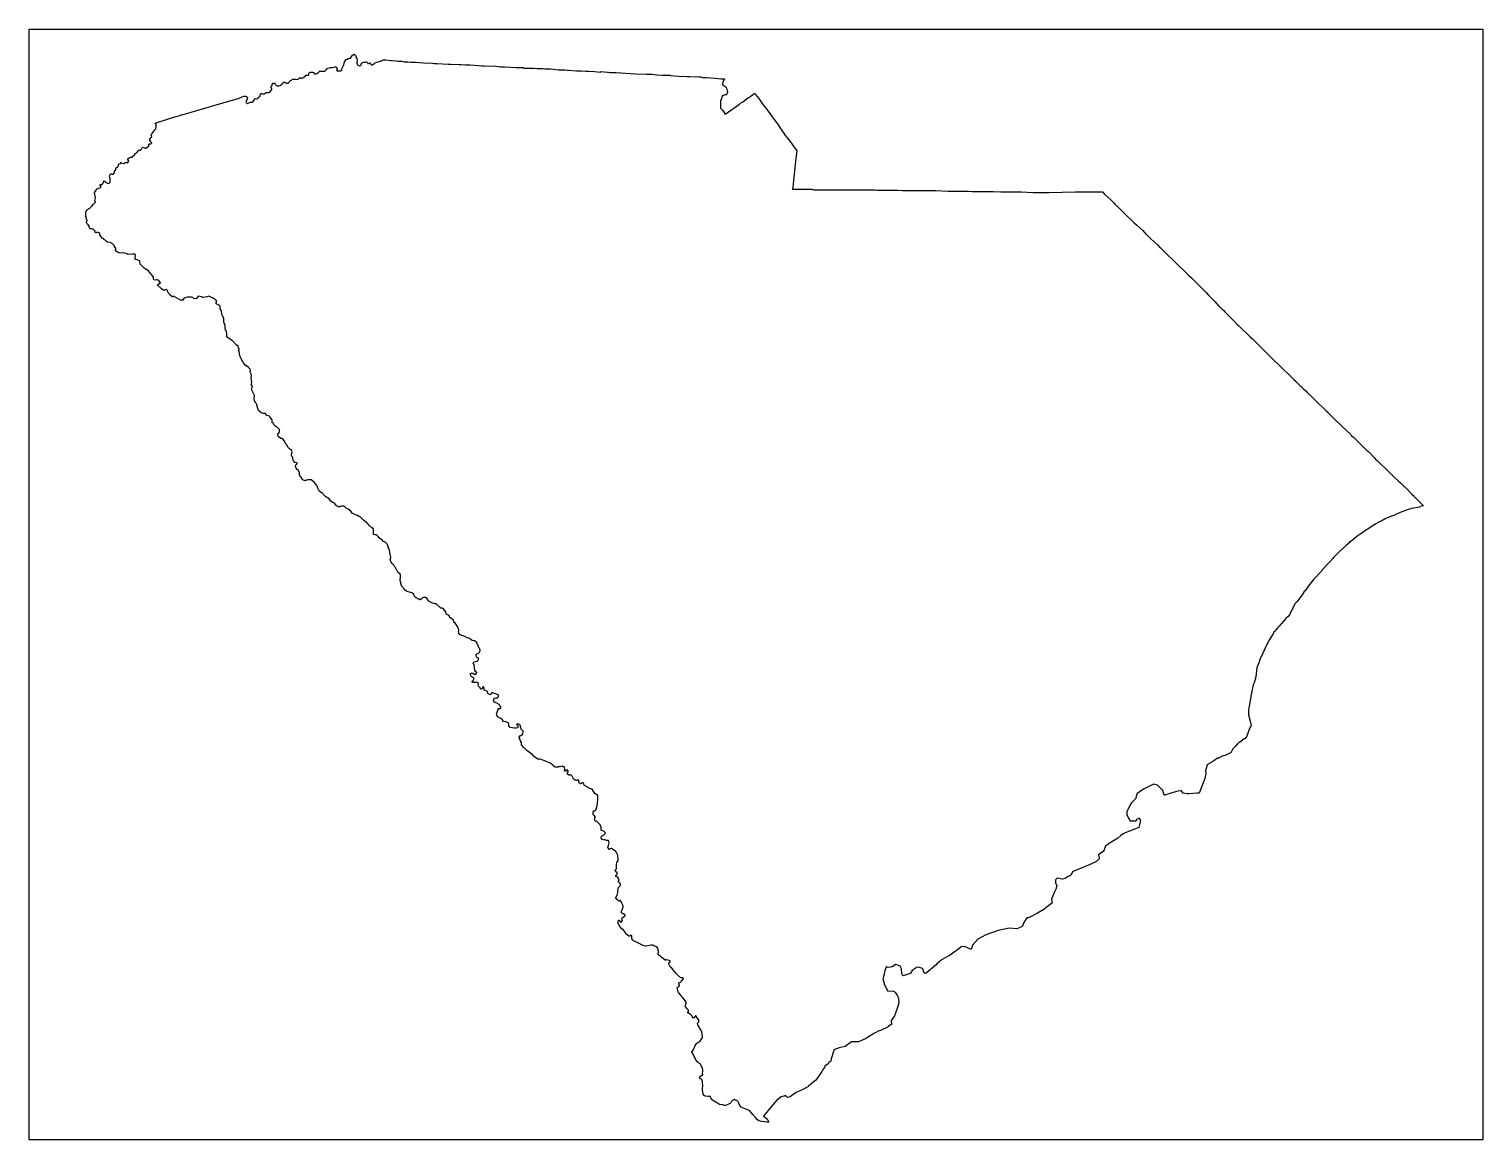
# Model space of a CAD drawing. Extents: x 0.1 to 10.9, y 0.1 to 8.4.
import ezdxf

# ---------------------------------------------------------------- set-up
doc = ezdxf.new("R2010")
doc.units = 0
doc.header["$MEASUREMENT"] = 0
doc.layers.add('STATE', color=7, linetype='CONTINUOUS')

# ---------------------------------------------------------------- blocks, each defined once
blk = doc.blocks.new('BLOCK_2')
at = {"layer": 'STATE'}
blk.add_lwpolyline([(0.093, 0.099), (0.093, 8.373), (10.92, 8.373), (10.92, 0.099), (0.093, 0.099)], dxfattribs=at)
at = {"layer": 'STATE', "color": 2}
for points in [[(1.247, 6.37), (1.247, 6.366), (1.24, 6.36), (1.24, 6.356), (1.24, 6.353), (1.237, 6.353), (1.223, 6.353), (1.22, 6.353), (1.17, 6.383), (1.163, 6.38), (1.16, 6.38), (1.14, 6.396), (1.133, 6.406), (1.127, 6.413), (1.123, 6.426), (1.12, 6.43), (1.113, 6.433), (1.097, 6.426), (1.09, 6.43), (1.077, 6.44), (1.053, 6.463), (1.053, 6.47), (1.073, 6.483), (1.073, 6.486), (1.07, 6.486), (1.06, 6.5), (1.057, 6.503), (1.053, 6.503), (1.043, 6.506), (1.04, 6.506), (1.033, 6.503), (1.023, 6.506), (1.02, 6.51), (1.02, 6.516), (1.02, 6.526), (1.007, 6.543), (1, 6.55), (0.98, 6.576), (0.973, 6.58), (0.967, 6.58), (0.95, 6.593), (0.947, 6.596), (0.92, 6.623), (0.917, 6.646), (0.89, 6.656), (0.887, 6.656), (0.883, 6.66), (0.883, 6.673), (0.887, 6.683), (0.887, 6.686), (0.887, 6.69), (0.883, 6.693), (0.88, 6.696), (0.873, 6.696), (0.867, 6.696), (0.83, 6.693), (0.823, 6.7), (0.8, 6.706), (0.78, 6.703), (0.767, 6.706), (0.763, 6.706), (0.76, 6.706), (0.76, 6.71), (0.757, 6.71), (0.743, 6.72), (0.737, 6.726), (0.74, 6.74), (0.74, 6.743), (0.733, 6.746), (0.727, 6.76), (0.713, 6.776), (0.697, 6.783), (0.677, 6.786), (0.667, 6.793), (0.66, 6.8), (0.653, 6.803), (0.65, 6.81), (0.643, 6.813), (0.637, 6.816), (0.62, 6.84), (0.62, 6.85), (0.613, 6.856), (0.603, 6.86), (0.593, 6.856), (0.587, 6.856), (0.583, 6.87), (0.583, 6.873), (0.577, 6.876), (0.57, 6.883), (0.567, 6.883), (0.56, 6.886), (0.557, 6.886), (0.55, 6.886), (0.547, 6.886), (0.543, 6.89), (0.543, 6.893), (0.543, 6.9), (0.54, 6.9), (0.54, 6.903), (0.54, 6.906), (0.537, 6.913), (0.53, 6.92), (0.527, 6.923), (0.523, 6.926), (0.52, 6.93), (0.52, 6.933), (0.52, 6.936), (0.523, 6.943), (0.527, 6.943), (0.527, 6.946), (0.527, 6.95), (0.52, 6.956), (0.52, 6.966), (0.52, 6.97), (0.517, 6.976), (0.517, 7.006), (0.517, 7.01), (0.523, 7.026), (0.547, 7.04), (0.56, 7.053), (0.57, 7.066), (0.587, 7.083), (0.583, 7.096), (0.587, 7.116), (0.58, 7.156), (0.6, 7.183), (0.62, 7.19), (0.627, 7.193), (0.627, 7.203), (0.623, 7.21), (0.623, 7.213), (0.623, 7.216), (0.627, 7.216), (0.63, 7.216), (0.633, 7.216), (0.637, 7.216), (0.64, 7.22), (0.647, 7.23), (0.65, 7.236), (0.65, 7.243), (0.66, 7.24), (0.663, 7.233), (0.68, 7.223), (0.69, 7.226), (0.697, 7.233), (0.697, 7.263), (0.693, 7.273), (0.697, 7.293), (0.703, 7.296), (0.71, 7.296), (0.713, 7.293), (0.717, 7.293), (0.723, 7.293), (0.723, 7.296), (0.727, 7.3), (0.73, 7.313), (0.733, 7.32), (0.74, 7.323), (0.74, 7.326), (0.74, 7.33), (0.74, 7.333), (0.74, 7.336), (0.743, 7.343), (0.75, 7.343), (0.753, 7.346), (0.76, 7.353), (0.76, 7.36), (0.76, 7.366), (0.763, 7.37), (0.773, 7.373), (0.78, 7.38), (0.78, 7.376), (0.797, 7.373), (0.8, 7.373), (0.813, 7.383), (0.82, 7.38), (0.827, 7.376), (0.837, 7.39), (0.83, 7.403), (0.833, 7.413), (0.837, 7.413), (0.843, 7.413), (0.847, 7.416), (0.85, 7.42), (0.857, 7.42), (0.86, 7.42), (0.867, 7.427), (0.88, 7.437), (0.88, 7.443), (0.883, 7.447), (0.89, 7.45), (0.893, 7.453), (0.9, 7.46), (0.907, 7.47), (0.913, 7.473), (0.92, 7.47), (0.927, 7.477), (0.933, 7.487), (0.937, 7.49), (0.943, 7.493), (0.957, 7.487), (0.963, 7.487), (0.983, 7.5), (0.987, 7.503), (0.983, 7.513), (0.987, 7.517), (0.99, 7.52), (0.997, 7.517), (1, 7.52), (1.003, 7.52), (1.007, 7.527), (1.003, 7.53), (1, 7.533), (0.993, 7.547), (0.993, 7.557), (0.997, 7.563), (1.007, 7.57), (1.003, 7.583), (1.007, 7.593), (1.023, 7.613), (1.03, 7.623), (1.037, 7.63), (1.04, 7.647), (1.04, 7.653), (1.04, 7.663), (1.033, 7.673), (1.14, 7.707), (1.18, 7.72), (1.217, 7.73), (1.233, 7.737), (1.24, 7.737), (1.257, 7.743), (1.47, 7.803), (1.65, 7.857), (1.693, 7.873), (1.697, 7.873), (1.703, 7.873), (1.71, 7.87), (1.713, 7.87), (1.72, 7.863), (1.717, 7.853), (1.717, 7.85), (1.713, 7.843), (1.71, 7.84), (1.71, 7.837), (1.71, 7.833), (1.707, 7.827), (1.713, 7.823), (1.717, 7.82), (1.72, 7.82), (1.73, 7.823), (1.743, 7.83), (1.757, 7.83), (1.763, 7.833), (1.77, 7.843), (1.77, 7.847), (1.773, 7.853), (1.78, 7.857), (1.79, 7.853), (1.797, 7.857), (1.8, 7.863), (1.813, 7.873), (1.813, 7.877), (1.813, 7.883), (1.817, 7.887), (1.82, 7.893), (1.827, 7.893), (1.833, 7.89), (1.843, 7.89), (1.86, 7.9), (1.867, 7.9), (1.873, 7.9), (1.877, 7.9), (1.88, 7.9), (1.887, 7.903), (1.897, 7.917), (1.897, 7.92), (1.9, 7.92), (1.9, 7.923), (1.9, 7.927), (1.897, 7.937), (1.893, 7.94), (1.893, 7.943), (1.897, 7.947), (1.9, 7.95), (1.903, 7.953), (1.903, 7.957), (1.903, 7.96), (1.907, 7.967), (1.91, 7.97), (1.917, 7.97), (1.92, 7.97), (1.923, 7.97), (1.927, 7.963), (1.93, 7.957), (1.933, 7.953), (1.94, 7.95), (1.953, 7.95), (1.963, 7.953), (1.973, 7.96), (1.977, 7.963), (1.977, 7.967), (1.983, 7.973), (1.99, 7.977), (1.997, 7.977), (2, 7.977), (2.003, 7.973), (2.007, 7.973), (2.01, 7.97), (2.017, 7.97), (2.023, 7.97), (2.027, 7.973), (2.03, 7.98), (2.04, 7.99), (2.047, 7.993), (2.053, 7.997), (2.057, 8), (2.063, 8), (2.077, 8), (2.087, 7.997), (2.097, 8), (2.107, 8.01), (2.11, 8.01), (2.12, 8.01), (2.123, 8.007), (2.127, 8.007), (2.14, 8.013), (2.143, 8.013), (2.143, 8.017), (2.147, 8.02), (2.15, 8.02), (2.153, 8.027), (2.157, 8.03), (2.163, 8.03), (2.167, 8.03), (2.173, 8.03), (2.177, 8.033), (2.177, 8.04), (2.177, 8.043), (2.18, 8.047), (2.183, 8.05), (2.19, 8.053), (2.197, 8.053), (2.207, 8.053), (2.213, 8.05), (2.213, 8.047), (2.217, 8.043), (2.22, 8.04), (2.227, 8.04), (2.23, 8.04), (2.233, 8.043), (2.237, 8.043), (2.243, 8.047), (2.25, 8.053), (2.253, 8.057), (2.257, 8.06), (2.277, 8.06), (2.29, 8.06), (2.297, 8.06), (2.307, 8.073), (2.313, 8.08), (2.32, 8.083), (2.337, 8.087), (2.347, 8.087), (2.353, 8.087), (2.37, 8.093), (2.38, 8.093), (2.383, 8.087), (2.387, 8.083), (2.387, 8.08), (2.387, 8.077), (2.383, 8.07), (2.387, 8.063), (2.393, 8.06), (2.4, 8.063), (2.41, 8.063), (2.413, 8.063), (2.42, 8.067), (2.423, 8.07), (2.423, 8.077), (2.43, 8.093), (2.437, 8.107), (2.443, 8.13), (2.453, 8.143), (2.457, 8.147), (2.47, 8.153), (2.487, 8.157), (2.503, 8.18), (2.507, 8.18), (2.51, 8.183), (2.51, 8.187), (2.513, 8.187), (2.513, 8.183), (2.517, 8.183), (2.527, 8.173), (2.527, 8.167), (2.533, 8.153), (2.537, 8.14), (2.537, 8.137), (2.537, 8.133), (2.533, 8.13), (2.533, 8.123), (2.533, 8.12), (2.537, 8.113), (2.54, 8.107), (2.55, 8.103), (2.553, 8.1), (2.557, 8.1), (2.563, 8.103), (2.567, 8.107), (2.567, 8.11), (2.57, 8.11), (2.57, 8.117), (2.57, 8.12), (2.573, 8.123), (2.587, 8.127), (2.59, 8.127), (2.597, 8.127), (2.607, 8.13), (2.613, 8.123), (2.617, 8.12), (2.617, 8.117), (2.62, 8.117), (2.63, 8.123), (2.637, 8.117), (2.637, 8.113), (2.643, 8.107), (2.65, 8.107), (2.66, 8.113), (2.663, 8.113), (2.663, 8.117), (2.667, 8.12), (2.667, 8.123), (2.67, 8.123), (2.683, 8.127), (2.71, 8.133), (2.713, 8.133), (2.723, 8.14), (2.733, 8.143), (2.75, 8.143), (2.787, 8.14), (2.797, 8.14), (2.827, 8.137), (2.84, 8.133), (2.85, 8.133), (2.86, 8.133), (2.87, 8.133), (2.887, 8.13), (2.913, 8.13), (2.933, 8.127), (2.95, 8.127), (2.97, 8.127), (3.03, 8.123), (3.097, 8.12), (3.11, 8.117), (3.13, 8.117), (3.217, 8.113), (3.233, 8.113), (3.297, 8.11), (3.3, 8.11), (3.31, 8.11), (3.343, 8.107), (3.367, 8.107), (3.377, 8.107), (3.467, 8.1), (3.48, 8.1), (3.57, 8.097), (3.603, 8.093), (3.62, 8.093), (3.633, 8.093), (3.72, 8.087), (3.773, 8.087), (3.78, 8.083), (3.787, 8.083), (3.797, 8.083), (3.84, 8.083), (3.85, 8.083), (3.877, 8.08), (3.887, 8.08), (3.893, 8.08), (3.92, 8.08), (3.933, 8.077), (3.967, 8.077), (3.977, 8.077), (4.037, 8.07), (4.083, 8.07), (4.103, 8.067), (4.113, 8.067), (4.17, 8.063), (4.187, 8.063), (4.207, 8.063), (4.24, 8.06), (4.243, 8.06), (4.26, 8.06), (4.303, 8.057), (4.35, 8.053), (4.35, 8.057), (4.4, 8.053), (4.407, 8.053), (4.417, 8.05), (4.433, 8.05), (4.44, 8.05), (4.45, 8.05), (4.453, 8.05), (4.457, 8.05), (4.463, 8.05), (4.61, 8.04), (4.69, 8.037), (4.707, 8.037), (4.717, 8.037), (4.733, 8.037), (4.767, 8.033), (4.81, 8.03), (4.817, 8.03), (4.867, 8.03), (4.87, 8.027), (4.93, 8.023), (4.993, 8.02), (5.013, 8.02), (5.08, 8.017), (5.097, 8.017), (5.107, 8.013), (5.13, 8.013), (5.133, 8.013), (5.137, 8.013), (5.17, 8.01), (5.203, 8.007), (5.247, 8.003), (5.273, 8.003), (5.273, 8), (5.27, 7.997), (5.267, 7.99), (5.263, 7.987), (5.257, 7.963), (5.257, 7.96), (5.257, 7.957), (5.26, 7.957), (5.283, 7.943), (5.287, 7.933), (5.293, 7.913), (5.297, 7.903), (5.293, 7.9), (5.293, 7.897), (5.29, 7.89), (5.287, 7.887), (5.287, 7.883), (5.28, 7.883), (5.277, 7.883), (5.27, 7.88), (5.267, 7.88), (5.263, 7.877), (5.26, 7.877), (5.253, 7.87), (5.253, 7.863), (5.247, 7.847), (5.243, 7.843), (5.243, 7.82), (5.243, 7.813), (5.243, 7.81), (5.243, 7.783), (5.247, 7.78), (5.26, 7.767), (5.277, 7.74), (5.383, 7.813), (5.393, 7.823), (5.407, 7.83), (5.447, 7.86), (5.46, 7.867), (5.463, 7.87), (5.467, 7.873), (5.47, 7.877), (5.497, 7.897), (5.503, 7.887), (5.527, 7.857), (5.553, 7.82), (5.57, 7.797), (5.597, 7.763), (5.627, 7.72), (5.643, 7.7), (5.667, 7.667), (5.69, 7.633), (5.727, 7.577), (5.76, 7.537), (5.797, 7.487), (5.81, 7.47), (5.81, 7.467), (5.807, 7.43), (5.8, 7.386), (5.783, 7.223), (5.783, 7.216), (5.783, 7.213), (5.78, 7.203), (5.78, 7.19), (5.777, 7.18), (5.82, 7.18), (5.83, 7.18), (5.923, 7.18), (5.937, 7.176), (5.94, 7.176), (5.99, 7.176), (5.993, 7.176), (6.013, 7.176), (6.017, 7.176), (6.037, 7.176), (6.053, 7.176), (6.09, 7.176), (6.093, 7.176), (6.13, 7.176), (6.14, 7.176), (6.203, 7.176), (6.263, 7.176), (6.337, 7.176), (6.39, 7.176), (6.407, 7.173), (6.417, 7.173), (6.42, 7.173), (6.453, 7.173), (6.46, 7.173), (6.49, 7.173), (6.497, 7.173), (6.503, 7.173), (6.523, 7.173), (6.543, 7.173), (6.557, 7.173), (6.56, 7.173), (6.597, 7.17), (6.7, 7.17), (6.72, 7.17), (6.76, 7.17), (6.793, 7.17), (6.817, 7.17), (6.837, 7.17), (6.847, 7.17), (6.937, 7.166), (6.947, 7.166), (7.027, 7.166), (7.03, 7.166), (7.08, 7.166), (7.09, 7.166), (7.113, 7.163), (7.127, 7.163), (7.15, 7.163), (7.167, 7.163), (7.217, 7.163), (7.26, 7.163), (7.27, 7.163), (7.273, 7.163), (7.33, 7.16), (7.347, 7.16), (7.363, 7.16), (7.393, 7.16), (7.403, 7.16), (7.417, 7.16), (7.433, 7.16), (7.45, 7.16), (7.483, 7.16), (7.57, 7.156), (7.643, 7.156), (7.647, 7.156), (7.687, 7.156), (7.887, 7.16), (7.907, 7.16), (7.943, 7.16), (7.947, 7.16), (7.987, 7.16), (8.013, 7.16), (8.057, 7.16), (8.06, 7.16), (8.063, 7.16), (8.087, 7.16), (8.1, 7.146), (8.123, 7.123), (8.153, 7.096), (8.173, 7.076), (8.18, 7.07), (8.2, 7.05), (8.223, 7.026), (8.25, 7), (8.323, 6.93), (8.34, 6.916), (8.387, 6.873), (8.41, 6.846), (8.413, 6.846), (8.443, 6.816), (8.473, 6.786), (8.497, 6.766), (8.513, 6.746), (8.52, 6.743), (8.533, 6.73), (8.537, 6.726), (8.557, 6.706), (8.623, 6.643), (8.733, 6.536), (8.75, 6.52), (8.807, 6.463), (8.82, 6.45), (8.823, 6.446), (8.837, 6.433), (8.857, 6.413), (8.86, 6.41), (8.877, 6.39), (8.9, 6.366), (8.923, 6.343), (8.953, 6.31), (8.977, 6.286), (8.99, 6.276), (8.997, 6.266), (9.007, 6.256), (9.043, 6.223), (9.05, 6.216), (9.08, 6.186), (9.083, 6.18), (9.1, 6.166), (9.103, 6.163), (9.183, 6.083), (9.203, 6.066), (9.273, 5.996), (9.353, 5.916), (9.413, 5.86), (9.423, 5.85), (9.49, 5.786), (9.513, 5.763), (9.527, 5.75), (9.53, 5.746), (9.56, 5.716), (9.573, 5.706), (9.58, 5.696), (9.587, 5.69), (9.603, 5.676), (9.61, 5.666), (9.65, 5.63), (9.683, 5.596), (9.693, 5.586), (9.733, 5.55), (9.753, 5.53), (9.767, 5.516), (9.77, 5.513), (9.773, 5.51), (9.81, 5.473), (9.87, 5.416), (9.903, 5.383), (9.933, 5.356), (9.94, 5.346), (9.957, 5.333), (9.993, 5.296), (10.053, 5.236), (10.067, 5.226), (10.113, 5.179), (10.117, 5.176), (10.117, 5.173), (10.133, 5.159), (10.22, 5.076), (10.24, 5.056), (10.243, 5.053), (10.247, 5.049), (10.29, 5.009), (10.307, 4.993), (10.32, 4.979), (10.367, 4.933), (10.37, 4.929), (10.38, 4.919), (10.393, 4.906), (10.407, 4.893), (10.41, 4.889), (10.44, 4.859), (10.477, 4.823), (10.453, 4.816), (10.45, 4.813), (10.387, 4.803), (10.38, 4.799), (10.357, 4.793), (10.35, 4.789), (10.303, 4.773), (10.277, 4.759), (10.267, 4.756), (10.207, 4.733), (10.203, 4.729), (10.193, 4.726), (10.163, 4.709), (10.15, 4.703), (10.123, 4.689), (10.12, 4.689), (10.12, 4.686), (10.117, 4.683), (10.113, 4.683), (10.103, 4.676), (10.077, 4.659), (10.073, 4.656), (10.063, 4.649), (10.053, 4.643), (10.003, 4.609), (10, 4.606), (9.993, 4.603), (9.977, 4.589), (9.957, 4.573), (9.953, 4.569), (9.93, 4.553), (9.923, 4.546), (9.917, 4.543), (9.917, 4.539), (9.9, 4.523), (9.853, 4.483), (9.833, 4.463), (9.82, 4.449), (9.817, 4.446), (9.81, 4.439), (9.807, 4.436), (9.803, 4.429), (9.78, 4.406), (9.757, 4.383), (9.727, 4.349), (9.723, 4.346), (9.72, 4.339), (9.707, 4.326), (9.67, 4.286), (9.663, 4.279), (9.66, 4.276), (9.62, 4.226), (9.617, 4.219), (9.597, 4.189), (9.59, 4.183), (9.573, 4.159), (9.533, 4.106), (9.52, 4.093), (9.48, 4.009), (9.467, 3.996), (9.453, 3.986), (9.453, 3.983), (9.403, 3.926), (9.393, 3.916), (9.367, 3.886), (9.363, 3.883), (9.357, 3.869), (9.347, 3.853), (9.33, 3.826), (9.313, 3.793), (9.26, 3.683), (9.257, 3.669), (9.257, 3.666), (9.237, 3.616), (9.23, 3.549), (9.217, 3.503), (9.213, 3.499), (9.21, 3.489), (9.197, 3.429), (9.177, 3.316), (9.173, 3.306), (9.173, 3.266), (9.187, 3.219), (9.193, 3.189), (9.18, 3.156), (9.167, 3.122), (9.163, 3.106), (9.147, 3.086), (9.143, 3.086), (9.107, 3.059), (9.103, 3.059), (9.093, 3.049), (9.077, 3.032), (9.057, 3.012), (9.043, 2.982), (9.04, 2.982), (8.997, 2.962), (8.983, 2.959), (8.95, 2.942), (8.947, 2.942), (8.943, 2.942), (8.917, 2.922), (8.893, 2.909), (8.89, 2.906), (8.867, 2.892), (8.853, 2.849), (8.857, 2.829), (8.85, 2.792), (8.823, 2.726), (8.807, 2.682), (8.79, 2.682), (8.73, 2.676), (8.717, 2.676), (8.69, 2.682), (8.687, 2.682), (8.673, 2.702), (8.667, 2.699), (8.647, 2.696), (8.597, 2.682), (8.55, 2.666), (8.547, 2.666), (8.537, 2.702), (8.497, 2.742), (8.467, 2.749), (8.453, 2.742), (8.393, 2.712), (8.343, 2.676), (8.343, 2.672), (8.333, 2.639), (8.303, 2.609), (8.29, 2.589), (8.267, 2.542), (8.267, 2.522), (8.28, 2.496), (8.293, 2.476), (8.337, 2.476), (8.343, 2.489), (8.36, 2.496), (8.363, 2.496), (8.363, 2.492), (8.37, 2.476), (8.363, 2.446), (8.357, 2.426), (8.333, 2.416), (8.243, 2.382), (8.243, 2.379), (8.24, 2.379), (8.223, 2.366), (8.2, 2.346), (8.193, 2.342), (8.19, 2.339), (8.17, 2.326), (8.137, 2.306), (8.11, 2.286), (8.107, 2.282), (8.107, 2.276), (8.103, 2.272), (8.1, 2.259), (8.093, 2.246), (8.057, 2.222), (8.06, 2.209), (8.063, 2.199), (8.063, 2.192), (8.043, 2.172), (7.983, 2.146), (7.91, 2.116), (7.867, 2.099), (7.863, 2.096), (7.863, 2.092), (7.85, 2.072), (7.843, 2.066), (7.827, 2.059), (7.817, 2.052), (7.807, 2.046), (7.79, 2.042), (7.787, 2.042), (7.75, 2.049), (7.737, 2.036), (7.737, 2.026), (7.737, 2.019), (7.737, 2.016), (7.74, 2.009), (7.747, 1.992), (7.747, 1.989), (7.743, 1.976), (7.743, 1.972), (7.74, 1.966), (7.73, 1.946), (7.717, 1.916), (7.707, 1.892), (7.707, 1.889), (7.71, 1.876), (7.713, 1.866), (7.707, 1.859), (7.697, 1.852), (7.65, 1.816), (7.603, 1.789), (7.537, 1.752), (7.523, 1.752), (7.5, 1.719), (7.497, 1.709), (7.497, 1.706), (7.49, 1.692), (7.473, 1.682), (7.45, 1.672), (7.393, 1.676), (7.31, 1.659), (7.217, 1.626), (7.163, 1.596), (7.16, 1.596), (7.12, 1.549), (7.12, 1.546), (7.11, 1.516), (7.077, 1.532), (7.063, 1.536), (7.04, 1.539), (6.953, 1.476), (6.947, 1.472), (6.887, 1.439), (6.88, 1.432), (6.857, 1.412), (6.85, 1.406), (6.773, 1.342), (6.76, 1.342), (6.75, 1.372), (6.747, 1.376), (6.723, 1.382), (6.707, 1.386), (6.67, 1.362), (6.657, 1.342), (6.647, 1.336), (6.603, 1.322), (6.597, 1.326), (6.593, 1.336), (6.59, 1.372), (6.587, 1.379), (6.58, 1.392), (6.547, 1.406), (6.52, 1.389), (6.49, 1.382), (6.477, 1.389), (6.467, 1.359), (6.46, 1.339), (6.46, 1.332), (6.45, 1.299), (6.46, 1.266), (6.46, 1.262), (6.487, 1.209), (6.533, 1.206), (6.54, 1.199), (6.557, 1.176), (6.56, 1.172), (6.567, 1.152), (6.57, 1.119), (6.56, 1.086), (6.537, 1.022), (6.513, 0.989), (6.513, 0.975)], [(6.513, 0.975), (6.517, 0.962), (6.493, 0.946), (6.49, 0.942), (6.433, 0.915), (6.423, 0.912), (6.42, 0.909), (6.417, 0.909), (6.4, 0.899), (6.383, 0.892), (6.337, 0.862), (6.323, 0.852), (6.293, 0.839), (6.27, 0.829), (6.247, 0.829), (6.227, 0.829), (6.217, 0.829), (6.17, 0.795), (6.127, 0.785), (6.087, 0.769), (6.087, 0.765), (6.067, 0.702), (6.063, 0.685), (6.05, 0.675), (6.043, 0.665), (6.02, 0.649), (6.02, 0.645), (6.017, 0.639), (6.007, 0.625), (5.997, 0.609), (5.96, 0.555), (5.953, 0.545), (5.933, 0.529), (5.897, 0.499), (5.893, 0.495), (5.85, 0.472), (5.807, 0.452), (5.773, 0.429), (5.76, 0.419), (5.74, 0.415), (5.727, 0.429), (5.72, 0.425), (5.713, 0.425), (5.693, 0.419), (5.66, 0.392), (5.62, 0.345), (5.563, 0.275), (5.59, 0.255), (5.603, 0.232), (5.59, 0.232), (5.55, 0.235), (5.537, 0.239), (5.527, 0.242), (5.517, 0.249), (5.503, 0.265), (5.483, 0.289), (5.46, 0.315), (5.447, 0.322), (5.43, 0.329), (5.407, 0.339), (5.397, 0.342), (5.387, 0.355), (5.38, 0.372), (5.373, 0.382), (5.363, 0.392), (5.357, 0.395), (5.35, 0.395), (5.347, 0.399), (5.337, 0.395), (5.327, 0.389), (5.32, 0.375), (5.317, 0.372), (5.293, 0.359), (5.28, 0.355), (5.273, 0.355), (5.26, 0.359), (5.257, 0.359), (5.253, 0.359), (5.237, 0.362), (5.233, 0.362), (5.233, 0.365), (5.227, 0.369), (5.22, 0.372), (5.183, 0.395), (5.177, 0.402), (5.173, 0.405), (5.17, 0.412), (5.167, 0.422), (5.163, 0.422), (5.15, 0.422), (5.127, 0.425), (5.12, 0.429), (5.113, 0.439), (5.107, 0.472), (5.107, 0.479), (5.107, 0.482), (5.107, 0.485), (5.11, 0.499), (5.11, 0.505), (5.107, 0.529), (5.107, 0.532), (5.103, 0.549), (5.1, 0.552), (5.09, 0.555), (5.087, 0.559), (5.087, 0.562), (5.09, 0.569), (5.097, 0.575), (5.103, 0.582), (5.11, 0.582), (5.11, 0.589), (5.107, 0.592), (5.107, 0.599), (5.11, 0.609), (5.11, 0.619), (5.107, 0.625), (5.107, 0.632), (5.1, 0.649), (5.09, 0.665), (5.073, 0.675), (5.073, 0.679), (5.057, 0.699), (5.053, 0.709), (5.05, 0.712), (5.047, 0.719), (5.04, 0.732), (5.037, 0.739), (5.033, 0.742), (5.033, 0.745), (5.03, 0.749), (5.03, 0.755), (5.03, 0.759), (5.033, 0.759), (5.047, 0.782), (5.053, 0.802), (5.067, 0.819), (5.073, 0.825), (5.083, 0.829), (5.09, 0.835), (5.103, 0.855), (5.107, 0.862), (5.107, 0.865), (5.107, 0.869), (5.103, 0.905), (5.1, 0.912), (5.1, 0.915), (5.097, 0.915), (5.087, 0.935), (5.073, 0.955), (5.07, 0.965), (5.07, 0.969), (5.08, 0.979), (5.08, 0.992), (5.08, 0.996), (5.077, 0.999), (5.063, 1.016), (5.06, 1.019), (5.06, 1.022), (5.057, 1.022), (5.05, 1.016), (5.047, 1.012), (5.047, 1.009), (5.043, 1.009), (5.04, 1.009), (5.037, 1.009), (5.033, 1.009), (5.033, 1.012), (5.033, 1.016), (5.033, 1.019), (5.027, 1.025), (5.02, 1.032), (5, 1.046), (5, 1.049), (5, 1.052), (5.003, 1.056), (5.003, 1.059), (5.003, 1.062), (5.003, 1.066), (4.993, 1.076), (4.987, 1.086), (4.98, 1.092), (4.98, 1.096), (4.983, 1.106), (4.987, 1.122), (4.98, 1.136), (4.96, 1.162), (4.95, 1.172), (4.943, 1.182), (4.927, 1.202), (4.92, 1.232), (4.923, 1.236), (4.93, 1.239), (4.933, 1.242), (4.937, 1.246), (4.937, 1.249), (4.937, 1.252), (4.933, 1.256), (4.933, 1.259), (4.933, 1.262), (4.933, 1.266), (4.933, 1.269), (4.937, 1.272), (4.943, 1.272), (4.953, 1.282), (4.967, 1.299), (4.967, 1.302), (4.963, 1.306), (4.96, 1.306), (4.953, 1.306), (4.95, 1.306), (4.94, 1.312), (4.913, 1.339), (4.88, 1.379), (4.867, 1.389), (4.857, 1.409), (4.857, 1.416), (4.857, 1.419), (4.86, 1.422), (4.867, 1.422), (4.867, 1.429), (4.867, 1.432), (4.86, 1.436), (4.843, 1.439), (4.837, 1.439), (4.833, 1.436), (4.83, 1.439), (4.827, 1.439), (4.807, 1.456), (4.797, 1.466), (4.783, 1.476), (4.777, 1.479), (4.777, 1.482), (4.777, 1.489), (4.78, 1.496), (4.78, 1.502), (4.78, 1.506), (4.773, 1.529), (4.767, 1.536), (4.753, 1.542), (4.75, 1.542), (4.743, 1.546), (4.737, 1.549), (4.733, 1.549), (4.73, 1.549), (4.727, 1.549), (4.723, 1.549), (4.71, 1.546), (4.687, 1.542), (4.683, 1.542), (4.667, 1.546), (4.627, 1.566), (4.607, 1.576), (4.587, 1.586), (4.583, 1.602), (4.583, 1.619), (4.58, 1.622), (4.577, 1.622), (4.573, 1.622), (4.567, 1.616), (4.56, 1.616), (4.557, 1.619), (4.54, 1.632), (4.53, 1.649), (4.523, 1.659), (4.507, 1.672), (4.493, 1.689), (4.48, 1.712), (4.48, 1.716), (4.477, 1.716), (4.477, 1.719), (4.48, 1.729), (4.483, 1.732), (4.483, 1.736), (4.487, 1.736), (4.49, 1.736), (4.493, 1.726), (4.497, 1.722), (4.503, 1.722), (4.513, 1.732), (4.513, 1.736), (4.51, 1.739), (4.507, 1.749), (4.51, 1.752), (4.53, 1.766), (4.533, 1.772), (4.53, 1.776), (4.52, 1.782), (4.513, 1.786), (4.507, 1.786), (4.503, 1.796), (4.503, 1.799), (4.51, 1.812), (4.517, 1.836), (4.517, 1.842), (4.507, 1.862), (4.5, 1.879), (4.5, 1.882), (4.497, 1.882), (4.497, 1.879), (4.493, 1.879), (4.493, 1.876), (4.49, 1.876), (4.483, 1.879), (4.463, 1.896), (4.46, 1.899), (4.473, 1.922), (4.477, 1.942), (4.48, 1.976), (4.493, 1.989), (4.493, 1.992), (4.497, 1.996), (4.497, 2.002), (4.497, 2.006), (4.497, 2.009), (4.493, 2.012), (4.49, 2.012), (4.49, 2.016), (4.487, 2.016), (4.483, 2.019), (4.483, 2.022), (4.483, 2.026), (4.483, 2.029), (4.487, 2.036), (4.483, 2.042), (4.483, 2.049), (4.477, 2.056), (4.473, 2.059), (4.467, 2.062), (4.463, 2.062), (4.463, 2.066), (4.463, 2.069), (4.463, 2.072), (4.467, 2.072), (4.467, 2.076), (4.47, 2.076), (4.473, 2.079), (4.473, 2.082), (4.473, 2.086), (4.473, 2.089), (4.473, 2.092), (4.467, 2.092), (4.463, 2.096), (4.46, 2.099), (4.46, 2.102), (4.457, 2.106), (4.46, 2.112), (4.467, 2.119), (4.467, 2.129), (4.467, 2.146), (4.47, 2.169), (4.477, 2.176), (4.48, 2.182), (4.48, 2.189), (4.477, 2.219), (4.473, 2.229), (4.463, 2.246), (4.43, 2.269), (4.427, 2.269), (4.417, 2.266), (4.413, 2.262), (4.41, 2.262), (4.407, 2.266), (4.403, 2.279), (4.407, 2.292), (4.413, 2.312), (4.41, 2.322), (4.41, 2.326), (4.407, 2.326), (4.407, 2.329), (4.393, 2.329), (4.377, 2.336), (4.373, 2.332), (4.36, 2.336), (4.353, 2.346), (4.357, 2.362), (4.37, 2.369), (4.383, 2.382), (4.387, 2.386), (4.38, 2.392), (4.377, 2.396), (4.353, 2.406), (4.353, 2.426), (4.347, 2.446), (4.32, 2.472), (4.31, 2.472), (4.307, 2.479), (4.307, 2.482), (4.303, 2.489), (4.31, 2.502), (4.31, 2.506), (4.303, 2.512), (4.297, 2.519), (4.293, 2.526), (4.293, 2.532), (4.293, 2.536), (4.293, 2.539), (4.293, 2.542), (4.297, 2.546), (4.297, 2.549), (4.3, 2.549), (4.303, 2.549), (4.307, 2.549), (4.31, 2.552), (4.313, 2.556), (4.323, 2.589), (4.33, 2.629), (4.33, 2.632), (4.33, 2.636), (4.33, 2.662), (4.327, 2.666), (4.307, 2.679), (4.287, 2.712), (4.283, 2.712), (4.27, 2.716), (4.23, 2.739), (4.227, 2.742), (4.223, 2.756), (4.22, 2.759), (4.213, 2.759), (4.207, 2.756), (4.203, 2.752), (4.2, 2.752), (4.193, 2.756), (4.19, 2.759), (4.187, 2.762), (4.187, 2.766), (4.187, 2.772), (4.187, 2.776), (4.187, 2.779), (4.183, 2.779), (4.183, 2.782), (4.18, 2.782), (4.177, 2.779), (4.17, 2.776), (4.167, 2.776), (4.16, 2.779), (4.147, 2.789), (4.143, 2.799), (4.137, 2.809), (4.127, 2.819), (4.12, 2.819), (4.117, 2.816), (4.113, 2.816), (4.103, 2.822), (4.103, 2.826), (4.1, 2.829), (4.103, 2.832), (4.103, 2.836), (4.107, 2.839), (4.107, 2.846), (4.103, 2.852), (4.1, 2.856), (4.093, 2.852), (4.087, 2.846), (4.083, 2.846), (4.08, 2.849), (4.08, 2.856), (4.083, 2.859), (4.083, 2.866), (4.08, 2.876), (4.077, 2.879), (4.073, 2.879), (4.07, 2.879), (4.063, 2.882), (4.043, 2.879), (4.033, 2.879), (4.03, 2.876), (4.023, 2.876), (4.017, 2.876), (4.013, 2.876), (4.01, 2.876), (4.007, 2.879), (4.003, 2.879), (4.003, 2.882), (3.99, 2.892), (3.983, 2.899), (3.98, 2.899), (3.98, 2.902), (3.973, 2.906), (3.927, 2.926), (3.9, 2.936), (3.893, 2.936), (3.887, 2.932), (3.883, 2.936), (3.857, 2.952), (3.853, 2.956), (3.85, 2.959), (3.843, 2.969), (3.84, 2.969), (3.8, 2.999), (3.787, 3.012), (3.777, 3.022), (3.76, 3.042), (3.76, 3.046), (3.76, 3.059), (3.753, 3.072), (3.743, 3.096), (3.743, 3.099), (3.753, 3.112), (3.757, 3.112), (3.763, 3.116), (3.767, 3.116), (3.773, 3.139), (3.773, 3.146), (3.767, 3.149), (3.763, 3.153), (3.76, 3.153), (3.753, 3.176), (3.753, 3.183), (3.75, 3.186), (3.75, 3.189), (3.743, 3.193), (3.74, 3.196), (3.73, 3.199), (3.727, 3.196), (3.723, 3.193), (3.727, 3.189), (3.733, 3.183), (3.733, 3.172), (3.73, 3.169), (3.717, 3.166), (3.707, 3.166), (3.673, 3.172), (3.67, 3.176), (3.667, 3.179), (3.667, 3.193), (3.663, 3.203), (3.66, 3.206), (3.643, 3.213), (3.627, 3.216), (3.62, 3.229), (3.607, 3.239), (3.6, 3.243), (3.587, 3.249), (3.577, 3.263), (3.573, 3.273), (3.587, 3.306), (3.587, 3.313), (3.597, 3.313), (3.603, 3.313), (3.607, 3.319), (3.607, 3.326), (3.6, 3.333), (3.597, 3.339), (3.593, 3.343), (3.577, 3.353), (3.557, 3.359), (3.557, 3.363), (3.557, 3.366), (3.553, 3.366), (3.553, 3.369), (3.557, 3.389), (3.567, 3.393), (3.577, 3.393), (3.583, 3.393), (3.59, 3.403), (3.59, 3.406), (3.587, 3.413), (3.58, 3.416), (3.573, 3.419), (3.547, 3.429), (3.543, 3.429), (3.54, 3.429), (3.527, 3.413), (3.51, 3.423), (3.507, 3.439), (3.497, 3.443), (3.483, 3.449), (3.483, 3.453), (3.483, 3.456), (3.483, 3.466), (3.48, 3.469), (3.477, 3.473), (3.473, 3.473), (3.47, 3.469), (3.47, 3.463), (3.463, 3.456), (3.46, 3.456), (3.457, 3.456), (3.457, 3.459), (3.453, 3.466), (3.45, 3.469), (3.44, 3.479), (3.437, 3.483), (3.44, 3.499), (3.43, 3.506), (3.427, 3.509), (3.417, 3.506), (3.41, 3.506), (3.4, 3.506), (3.397, 3.509), (3.393, 3.509), (3.393, 3.516), (3.4, 3.519), (3.403, 3.526), (3.407, 3.536), (3.393, 3.546), (3.383, 3.556), (3.38, 3.566), (3.38, 3.573), (3.383, 3.573), (3.387, 3.576), (3.397, 3.576), (3.407, 3.569), (3.413, 3.566), (3.423, 3.573), (3.423, 3.576), (3.427, 3.579), (3.427, 3.583), (3.42, 3.586), (3.413, 3.596), (3.407, 3.639), (3.4, 3.649), (3.403, 3.656), (3.407, 3.659), (3.417, 3.663), (3.43, 3.666), (3.437, 3.673), (3.44, 3.679), (3.44, 3.686), (3.437, 3.689), (3.427, 3.693), (3.423, 3.703), (3.423, 3.713), (3.427, 3.719), (3.437, 3.723), (3.443, 3.726), (3.447, 3.729), (3.447, 3.733), (3.45, 3.736), (3.45, 3.739), (3.453, 3.739), (3.453, 3.746), (3.453, 3.749), (3.45, 3.749), (3.45, 3.756), (3.447, 3.759), (3.437, 3.776), (3.437, 3.779), (3.43, 3.796), (3.427, 3.796), (3.427, 3.803), (3.42, 3.809), (3.41, 3.816), (3.393, 3.819), (3.383, 3.826), (3.367, 3.836), (3.357, 3.839), (3.347, 3.843), (3.34, 3.849), (3.327, 3.853), (3.313, 3.856), (3.31, 3.859), (3.3, 3.863), (3.293, 3.873), (3.29, 3.883), (3.293, 3.893), (3.293, 3.899), (3.29, 3.906), (3.283, 3.923), (3.27, 3.946), (3.263, 3.953), (3.26, 3.953), (3.257, 3.953), (3.257, 3.956), (3.253, 3.973), (3.25, 3.976), (3.247, 3.976), (3.233, 3.986), (3.223, 3.993), (3.223, 3.999), (3.213, 4.009), (3.203, 4.013), (3.2, 4.019), (3.197, 4.033), (3.177, 4.056), (3.173, 4.059), (3.16, 4.059), (3.157, 4.063), (3.153, 4.066), (3.13, 4.086), (3.123, 4.093), (3.117, 4.093), (3.093, 4.099), (3.077, 4.106), (3.073, 4.109), (3.07, 4.113), (3.053, 4.136), (3.047, 4.139), (3.033, 4.139), (3.03, 4.139), (3.023, 4.136), (3.013, 4.126), (3.01, 4.126), (3.007, 4.126), (3.007, 4.123), (3.003, 4.123), (3, 4.126), (2.997, 4.126), (2.993, 4.126), (2.977, 4.136), (2.963, 4.146), (2.96, 4.153), (2.957, 4.166), (2.95, 4.169), (2.943, 4.173), (2.937, 4.176), (2.933, 4.176), (2.91, 4.183), (2.903, 4.189), (2.9, 4.189), (2.887, 4.203), (2.867, 4.226), (2.867, 4.229), (2.857, 4.266), (2.86, 4.293), (2.86, 4.303), (2.86, 4.306), (2.857, 4.313), (2.843, 4.326), (2.84, 4.329), (2.833, 4.343), (2.823, 4.363), (2.82, 4.366), (2.813, 4.373), (2.81, 4.379), (2.8, 4.389), (2.797, 4.393), (2.79, 4.403), (2.783, 4.419), (2.787, 4.436), (2.78, 4.473), (2.78, 4.479), (2.777, 4.489), (2.767, 4.516), (2.763, 4.533), (2.747, 4.549), (2.74, 4.553), (2.73, 4.556), (2.727, 4.559), (2.727, 4.566), (2.723, 4.569), (2.72, 4.569), (2.717, 4.569), (2.7, 4.583), (2.693, 4.593), (2.683, 4.603), (2.677, 4.606), (2.67, 4.606), (2.667, 4.606), (2.657, 4.609), (2.657, 4.616), (2.657, 4.619), (2.657, 4.639), (2.657, 4.643), (2.657, 4.646), (2.657, 4.649), (2.657, 4.653), (2.653, 4.653), (2.65, 4.656), (2.65, 4.659), (2.637, 4.666), (2.627, 4.676), (2.623, 4.679), (2.623, 4.683), (2.62, 4.683), (2.617, 4.689), (2.603, 4.703), (2.597, 4.706), (2.593, 4.709), (2.583, 4.716), (2.577, 4.719), (2.573, 4.726), (2.56, 4.739), (2.55, 4.743), (2.54, 4.749), (2.537, 4.749), (2.513, 4.759), (2.507, 4.763), (2.503, 4.766), (2.49, 4.783), (2.48, 4.789), (2.47, 4.796), (2.457, 4.803), (2.447, 4.813), (2.44, 4.819), (2.433, 4.819), (2.42, 4.819), (2.413, 4.816), (2.41, 4.816), (2.403, 4.813), (2.393, 4.816), (2.39, 4.819), (2.383, 4.823), (2.37, 4.839), (2.367, 4.843), (2.35, 4.849), (2.337, 4.859), (2.327, 4.873), (2.303, 4.889), (2.283, 4.909), (2.28, 4.913), (2.257, 4.929), (2.25, 4.939), (2.243, 4.953), (2.237, 4.973), (2.227, 4.986), (2.217, 4.999), (2.193, 5.016), (2.19, 5.016), (2.183, 5.016), (2.177, 5.016), (2.173, 5.016), (2.17, 5.016), (2.16, 5.013), (2.153, 5.009), (2.13, 5.016), (2.127, 5.023), (2.11, 5.049), (2.107, 5.056), (2.107, 5.069), (2.103, 5.079), (2.1, 5.086), (2.09, 5.093), (2.083, 5.103), (2.08, 5.109), (2.077, 5.116), (2.077, 5.123), (2.08, 5.126), (2.083, 5.129), (2.087, 5.133), (2.09, 5.136), (2.09, 5.139), (2.087, 5.143), (2.083, 5.143), (2.073, 5.146), (2.067, 5.153), (2.06, 5.159), (2.057, 5.179), (2.057, 5.183), (2.053, 5.186), (2.05, 5.189), (2.05, 5.193), (2.047, 5.199), (2.047, 5.206), (2.053, 5.223), (2.05, 5.229), (2.047, 5.236), (2.033, 5.246), (2.02, 5.259), (2.013, 5.276), (2, 5.29), (1.997, 5.296), (1.997, 5.303), (1.993, 5.306), (1.983, 5.32), (1.98, 5.323), (1.977, 5.323), (1.973, 5.323), (1.97, 5.323), (1.967, 5.323), (1.957, 5.33), (1.95, 5.34), (1.947, 5.346), (1.947, 5.35), (1.947, 5.36), (1.953, 5.363), (1.957, 5.376), (1.96, 5.38), (1.957, 5.38), (1.957, 5.383), (1.957, 5.386), (1.957, 5.39), (1.943, 5.406), (1.933, 5.41), (1.93, 5.413), (1.92, 5.42), (1.917, 5.43), (1.913, 5.43), (1.91, 5.44), (1.903, 5.443), (1.903, 5.446), (1.903, 5.45), (1.903, 5.463), (1.887, 5.486), (1.883, 5.49), (1.863, 5.496), (1.857, 5.506), (1.853, 5.51), (1.847, 5.51), (1.837, 5.51), (1.827, 5.513), (1.803, 5.533), (1.8, 5.54), (1.79, 5.573), (1.79, 5.576), (1.787, 5.583), (1.783, 5.586), (1.773, 5.603), (1.773, 5.61), (1.77, 5.613), (1.773, 5.646), (1.77, 5.65), (1.753, 5.683), (1.753, 5.686), (1.753, 5.69), (1.75, 5.696), (1.757, 5.71), (1.757, 5.713), (1.747, 5.726), (1.75, 5.73), (1.753, 5.74), (1.75, 5.76), (1.747, 5.77), (1.747, 5.776), (1.75, 5.793), (1.747, 5.803), (1.743, 5.813), (1.74, 5.823), (1.743, 5.83), (1.74, 5.84), (1.727, 5.853), (1.713, 5.866), (1.713, 5.87), (1.707, 5.866), (1.697, 5.876), (1.69, 5.886), (1.687, 5.89), (1.677, 5.906), (1.673, 5.92), (1.663, 5.94), (1.657, 5.973), (1.657, 5.976), (1.653, 5.983), (1.657, 5.99), (1.657, 5.993), (1.653, 5.993), (1.65, 6.013), (1.65, 6.016), (1.647, 6.016), (1.64, 6.016), (1.617, 6.04), (1.607, 6.05), (1.59, 6.063), (1.57, 6.076), (1.567, 6.08), (1.567, 6.09), (1.567, 6.1), (1.567, 6.103), (1.563, 6.12), (1.563, 6.123), (1.557, 6.133), (1.553, 6.14), (1.553, 6.143), (1.553, 6.146), (1.553, 6.15), (1.553, 6.16), (1.553, 6.163), (1.553, 6.166), (1.543, 6.19), (1.543, 6.196), (1.543, 6.216), (1.54, 6.223), (1.54, 6.226), (1.537, 6.233), (1.53, 6.246), (1.527, 6.276), (1.523, 6.28), (1.517, 6.29), (1.517, 6.293), (1.517, 6.303), (1.517, 6.31), (1.513, 6.313), (1.507, 6.316), (1.487, 6.326), (1.487, 6.33), (1.487, 6.336), (1.49, 6.34), (1.49, 6.346), (1.487, 6.353), (1.483, 6.353), (1.473, 6.363), (1.433, 6.383), (1.42, 6.38), (1.39, 6.373), (1.383, 6.373), (1.38, 6.38), (1.353, 6.383), (1.34, 6.366), (1.323, 6.363), (1.313, 6.373), (1.303, 6.376), (1.273, 6.376), (1.247, 6.37)]]:
    blk.add_lwpolyline(points, dxfattribs=at)

msp = doc.modelspace()

# ---------------------------------------------------------------- block references
at = {"layer": 'STATE'}
msp.add_blockref('BLOCK_2', (0, 0), dxfattribs=at)

doc.saveas('drawing.dxf')
